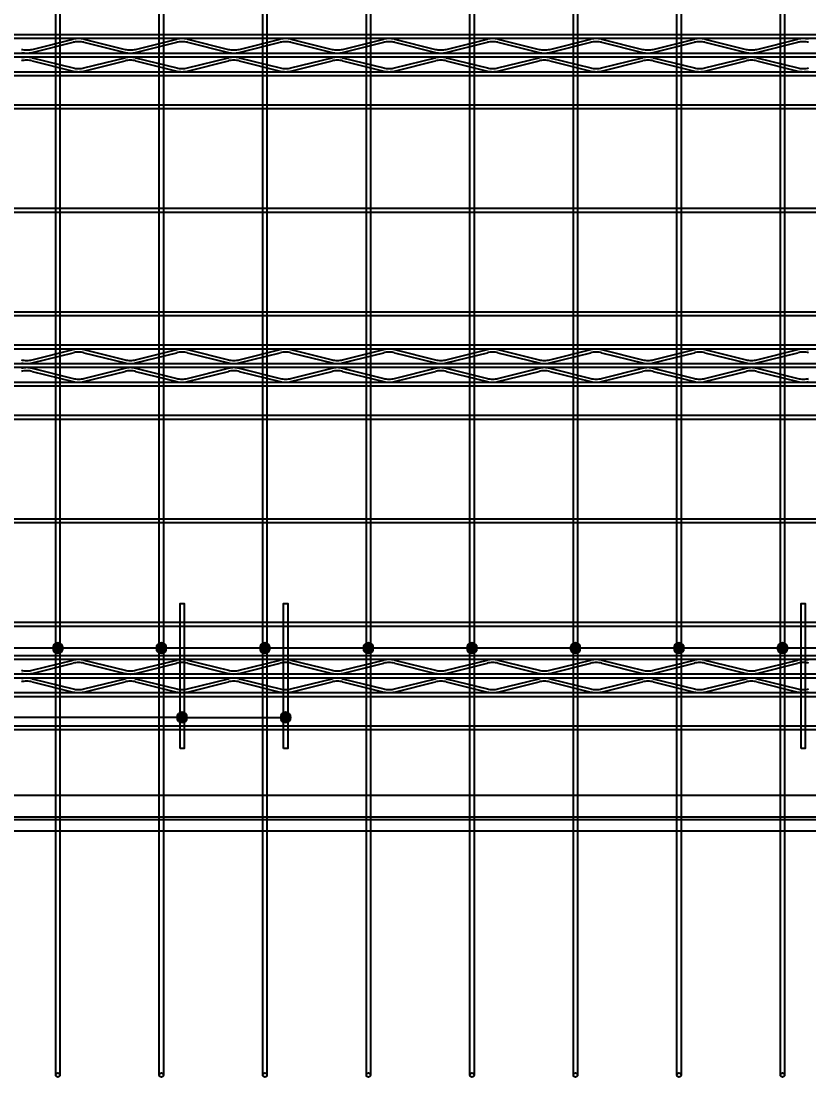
# Model space of a CAD drawing. Extents: x -524 to 129100, y -10500 to 1.
# Drawn here: x 1222 to 2743, y -9383 to -7306 of the extents above; entities that cross this region are included whole.
import ezdxf

# ---------------------------------------------------------------- set-up
doc = ezdxf.new("R2010")
doc.units = 0
doc.header["$LTSCALE"] = 250
doc.linetypes.add('BeePC_CENTER', pattern=[2, 1.25, -0.25, 0.25, -0.25])
doc.layers.get('0').update_dxf_attribs({"linetype": 'CONTINUOUS'})
doc.layers.get('Defpoints').update_dxf_attribs({"linetype": 'CONTINUOUS'})
for name, color, linetype in [('BeePC-CC', 171, 'CONTINUOUS'), ('BeePC-CCBZ', 110, 'CONTINUOUS'), ('BeePC-GJ-LEVEL', 141, 'CONTINUOUS'), ('BeePC-GJ-Truss', 185, 'CONTINUOUS'), ('BeePC-TONG-ZT', 50, 'CONTINUOUS')]:
    doc.layers.add(name, color=color, linetype=linetype)
doc.styles.add('BeePC_Dim', font='simfang.ttf', dxfattribs={"width": 0.7})
doc.dimstyles.new('BeePC_DIM_25_25', dxfattribs={"dimtxt": 75, "dimasz": 25, "dimexe": 25, "dimexo": 0, "dimgap": 25, "dimtad": 1, "dimdec": 0, "dimzin": 0, "dimdsep": 46, "dimtxsty": 'BeePC_Dim', "dimblk": 'ARCHTICK', "dimcen": 0, "dimdle": 25, "dimclrt": 7, "dimadec": 0, "dimazin": 0, "dimtfac": 1, "dimtdec": 0, "dimtix": 1, "dimtmove": 2, "dimatfit": 3, "dimfxl": 250, "dimfxlon": 1, "dimtfill": 1, "dimtolj": 1, "dimtzin": 0, "dimarcsym": 0})

# ---------------------------------------------------------------- blocks, each defined once
blk = doc.blocks.new('_ArchTick')
at = {"color": 0, "linetype": 'ByBlock', "const_width": 0.5}
blk.add_lwpolyline([(-0.707, -0.707), (0.707, 0.707)], dxfattribs=at)
blk = doc.blocks.new('*D16')
at = {"layer": 'BeePC-CCBZ', "color": 0, "lineweight": -2, "transparency": 16777216}
for p, q in [((292.6, -9417.9), (292.6, -9642.9)), ((7692.6, -9417.9), (7692.6, -9642.9)), ((267.6, -9617.9), (7717.6, -9617.9))]:
    blk.add_line(p, q, dxfattribs=at)
at = {"layer": 'Defpoints', "color": 0, "transparency": 16777216}
for p in [(7692.6, -8083.3), (292.6, -8321.8), (7692.6, -9617.9)]:
    blk.add_point(p, dxfattribs=at)
at = {"layer": 'BeePC-CCBZ', "color": 0, "lineweight": -2, "transparency": 16777216, "xscale": 25, "yscale": 25, "zscale": 25, "rotation": 180}
blk.add_blockref('_ArchTick', (292.6, -9617.9), dxfattribs=at)
at = {"layer": 'BeePC-CCBZ', "color": 0, "lineweight": -2, "transparency": 16777216, "xscale": 25, "yscale": 25, "zscale": 25}
blk.add_blockref('_ArchTick', (7692.6, -9617.9), dxfattribs=at)
at = {"layer": 'BeePC-CCBZ', "color": 7, "linetype": 'BeePC_CENTER', "transparency": 16777216, "insert": (3992.6, -9555), "char_height": 75, "attachment_point": 5, "style": 'BeePC_Dim', "bg_fill": 3, "box_fill_scale": 1.1, "bg_fill_color": 256, "bg_fill_true_color": 13158600, "bg_fill_transparency": 0}
blk.add_mtext('\\A1;200x37=7400', dxfattribs=at)
blk = doc.blocks.new('*D21')
at = {"layer": 'BeePC-CCBZ', "color": 0, "lineweight": -2, "transparency": 16777216}
for p, q in [((8204.8, -8845.9), (8204.8, -9370.9)), ((8004.8, -8870.9), (8229.8, -8870.9)), ((8004.8, -9345.9), (8229.8, -9345.9))]:
    blk.add_line(p, q, dxfattribs=at)
at = {"layer": 'Defpoints', "color": 0, "transparency": 16777216}
for p in [(3982.6, -8870.9), (492.6, -9345.9), (8204.8, -9345.9)]:
    blk.add_point(p, dxfattribs=at)
at = {"layer": 'BeePC-CCBZ', "color": 0, "lineweight": -2, "transparency": 16777216, "xscale": 25, "yscale": 25, "zscale": 25}
for p, rotation in [((8204.8, -8870.9), 90), ((8204.8, -9345.9), 270)]:
    blk.add_blockref('_ArchTick', p, dxfattribs=dict(at, rotation=rotation))
at = {"layer": 'BeePC-CCBZ', "color": 7, "linetype": 'BeePC_CENTER', "transparency": 16777216, "insert": (8141.9, -9108.4), "char_height": 75, "attachment_point": 5, "rotation": 90, "style": 'BeePC_Dim', "bg_fill": 3, "box_fill_scale": 1.1, "bg_fill_color": 256, "bg_fill_true_color": 13158600, "bg_fill_transparency": 0}
blk.add_mtext('\\A1;475', dxfattribs=at)
blk = doc.blocks.new('BeePC_TagPoint')
h = blk.add_hatch(color=256)
edge = h.paths.add_edge_path(flags=0)
edge.add_arc((0, 0), 10, 0, 180)
edge.add_arc((0, 0), 10, 180, 360)
blk.add_lwpolyline([(10, 0, 1), (-10, 0, 1)], format="xyb", close=True)

msp = doc.modelspace()

# ---------------------------------------------------------------- linework, layer by layer
for points in [[(1528.6, -8710.9), (1528.6, -8430.9), (1536.6, -8430.9), (1536.6, -8710.9), (1528.6, -8710.9)], [(1728.6, -8710.9), (1728.6, -8430.9), (1736.6, -8430.9), (1736.6, -8710.9), (1728.6, -8710.9)], [(2728.6, -8710.9), (2728.6, -8430.9), (2736.6, -8430.9), (2736.6, -8710.9), (2728.6, -8710.9)]]:
    msp.add_lwpolyline(points)
at = {"layer": 'BeePC-GJ-LEVEL'}
for points in [[(1288.6, -9341.9), (1288.6, -6330.9), (1296.6, -6330.9), (1296.6, -9341.9)], [(1488.6, -9341.9), (1488.6, -6330.9), (1496.6, -6330.9), (1496.6, -9341.9)], [(1688.6, -9341.9), (1688.6, -6330.9), (1696.6, -6330.9), (1696.6, -9341.9)], [(1888.6, -9341.9), (1888.6, -6330.9), (1896.6, -6330.9), (1896.6, -9341.9)], [(2088.6, -9341.9), (2088.6, -6330.9), (2096.6, -6330.9), (2096.6, -9341.9)], [(2288.6, -9341.9), (2288.6, -6330.9), (2296.6, -6330.9), (2296.6, -9341.9)], [(2488.6, -9341.9), (2488.6, -6330.9), (2496.6, -6330.9), (2496.6, -9341.9)], [(2688.6, -9341.9), (2688.6, -6330.9), (2696.6, -6330.9), (2696.6, -9341.9)], [(-17.7, -7466.9), (7932.8, -7466.9), (7932.8, -7474.9), (-17.7, -7474.9), (-17.7, -7466.9)], [(-17.7, -7666.9), (7932.8, -7666.9), (7932.8, -7674.9), (-17.7, -7674.9), (-17.7, -7666.9)], [(-17.7, -7866.9), (7932.8, -7866.9), (7932.8, -7874.9), (-17.7, -7874.9), (-17.7, -7866.9)], [(-17.7, -8066.9), (7932.8, -8066.9), (7932.8, -8074.9), (-17.7, -8074.9), (-17.7, -8066.9)], [(-17.7, -8266.9), (7932.8, -8266.9), (7932.8, -8274.9), (-17.7, -8274.9), (-17.7, -8266.9)], [(-17.7, -8466.9), (7932.8, -8466.9), (7932.8, -8474.9), (-17.7, -8474.9), (-17.7, -8466.9)], [(-17.7, -8666.9), (7932.8, -8666.9), (7932.8, -8674.9), (-17.7, -8674.9), (-17.7, -8666.9)], [(187.3, -8842.9), (7777.8, -8842.9), (7777.8, -8848.9), (187.3, -8848.9), (187.3, -8842.9)]]:
    msp.add_lwpolyline(points, dxfattribs=at)
for centre in [(1292.6, -9341.9), (1492.6, -9341.9), (1692.6, -9341.9), (1892.6, -9341.9), (2092.6, -9341.9), (2292.6, -9341.9), (2492.6, -9341.9), (2692.6, -9341.9)]:
    msp.add_circle(centre, 4, dxfattribs=at)
at = {"layer": 'BeePC-GJ-Truss'}
for points in [[(232.6, -7330.9), (7732.6, -7330.9), (7732.6, -7338.9), (232.6, -7338.9), (232.6, -7330.9)], [(232.6, -7366.9), (7732.6, -7366.9), (7732.6, -7374.9), (232.6, -7374.9), (232.6, -7366.9), (236, -7366.8), (239.2, -7366.4), (242.8, -7365.8), (322.4, -7346.1)], [(1242.8, -7359.8), (1322.4, -7340.1)], [(1242.8, -7365.8), (1322.4, -7346.1)], [(1342.8, -7340.1), (1422.4, -7359.8)], [(1342.8, -7346.1), (1422.4, -7365.8)], [(1442.8, -7359.8), (1522.4, -7340.1)], [(1442.8, -7365.8), (1522.4, -7346.1)], [(1542.8, -7340.1), (1622.4, -7359.8)], [(1542.8, -7346.1), (1622.4, -7365.8)], [(1642.8, -7359.8), (1722.4, -7340.1)], [(1642.8, -7365.8), (1722.4, -7346.1)], [(1742.8, -7340.1), (1822.4, -7359.8)], [(1742.8, -7346.1), (1822.4, -7365.8)], [(1842.8, -7359.8), (1922.4, -7340.1)], [(1842.8, -7365.8), (1922.4, -7346.1)], [(1942.8, -7340.1), (2022.4, -7359.8)], [(1942.8, -7346.1), (2022.4, -7365.8)], [(2042.8, -7359.8), (2122.4, -7340.1)], [(2042.8, -7365.8), (2122.4, -7346.1)], [(2142.8, -7340.1), (2222.4, -7359.8)], [(2142.8, -7346.1), (2222.4, -7365.8)], [(2242.8, -7359.8), (2322.4, -7340.1)], [(2242.8, -7365.8), (2322.4, -7346.1)], [(2342.8, -7340.1), (2422.4, -7359.8)], [(2342.8, -7346.1), (2422.4, -7365.8)], [(2442.8, -7359.8), (2522.4, -7340.1)], [(2442.8, -7365.8), (2522.4, -7346.1)], [(2542.8, -7340.1), (2622.4, -7359.8)], [(2542.8, -7346.1), (2622.4, -7365.8)], [(2642.8, -7359.8), (2722.4, -7340.1)], [(2642.8, -7365.8), (2722.4, -7346.1)], [(1242.8, -7376.1), (1322.4, -7395.8)], [(1242.8, -7382.1), (1322.4, -7401.8)], [(1342.8, -7395.8), (1422.4, -7376.1)], [(1342.8, -7401.8), (1422.4, -7382.1)], [(1442.8, -7376.1), (1522.4, -7395.8)], [(1442.8, -7382.1), (1522.4, -7401.8)], [(1542.8, -7395.8), (1622.4, -7376.1)], [(1542.8, -7401.8), (1622.4, -7382.1)], [(1642.8, -7376.1), (1722.4, -7395.8)], [(1642.8, -7382.1), (1722.4, -7401.8)], [(1742.8, -7395.8), (1822.4, -7376.1)], [(1742.8, -7401.8), (1822.4, -7382.1)], [(1842.8, -7376.1), (1922.4, -7395.8)], [(1842.8, -7382.1), (1922.4, -7401.8)], [(1942.8, -7395.8), (2022.4, -7376.1)], [(1942.8, -7401.8), (2022.4, -7382.1)], [(2042.8, -7376.1), (2122.4, -7395.8)], [(2042.8, -7382.1), (2122.4, -7401.8)], [(2142.8, -7395.8), (2222.4, -7376.1)], [(2142.8, -7401.8), (2222.4, -7382.1)], [(2242.8, -7376.1), (2322.4, -7395.8)], [(2242.8, -7382.1), (2322.4, -7401.8)], [(2342.8, -7395.8), (2422.4, -7376.1)], [(2342.8, -7401.8), (2422.4, -7382.1)], [(2442.8, -7376.1), (2522.4, -7395.8)], [(2442.8, -7382.1), (2522.4, -7401.8)], [(2542.8, -7395.8), (2622.4, -7376.1)], [(2542.8, -7401.8), (2622.4, -7382.1)], [(2642.8, -7376.1), (2722.4, -7395.8)], [(2642.8, -7382.1), (2722.4, -7401.8)], [(232.6, -7402.9), (7732.6, -7402.9), (7732.6, -7410.9), (232.6, -7410.9), (232.6, -7402.9)], [(232.6, -7930.9), (7732.6, -7930.9), (7732.6, -7938.9), (232.6, -7938.9), (232.6, -7930.9)], [(232.6, -7966.9), (7732.6, -7966.9), (7732.6, -7974.9), (232.6, -7974.9), (232.6, -7966.9), (236, -7966.8), (239.2, -7966.4), (242.8, -7965.8), (322.4, -7946.1)], [(1242.8, -7959.8), (1322.4, -7940.1)], [(1242.8, -7965.8), (1322.4, -7946.1)], [(1342.8, -7940.1), (1422.4, -7959.8)], [(1342.8, -7946.1), (1422.4, -7965.8)], [(1442.8, -7959.8), (1522.4, -7940.1)], [(1442.8, -7965.8), (1522.4, -7946.1)], [(1542.8, -7940.1), (1622.4, -7959.8)], [(1542.8, -7946.1), (1622.4, -7965.8)], [(1642.8, -7959.8), (1722.4, -7940.1)], [(1642.8, -7965.8), (1722.4, -7946.1)], [(1742.8, -7940.1), (1822.4, -7959.8)], [(1742.8, -7946.1), (1822.4, -7965.8)], [(1842.8, -7959.8), (1922.4, -7940.1)], [(1842.8, -7965.8), (1922.4, -7946.1)], [(1942.8, -7940.1), (2022.4, -7959.8)], [(1942.8, -7946.1), (2022.4, -7965.8)], [(2042.8, -7959.8), (2122.4, -7940.1)], [(2042.8, -7965.8), (2122.4, -7946.1)], [(2142.8, -7940.1), (2222.4, -7959.8)], [(2142.8, -7946.1), (2222.4, -7965.8)], [(2242.8, -7959.8), (2322.4, -7940.1)], [(2242.8, -7965.8), (2322.4, -7946.1)], [(2342.8, -7940.1), (2422.4, -7959.8)], [(2342.8, -7946.1), (2422.4, -7965.8)], [(2442.8, -7959.8), (2522.4, -7940.1)], [(2442.8, -7965.8), (2522.4, -7946.1)], [(2542.8, -7940.1), (2622.4, -7959.8)], [(2542.8, -7946.1), (2622.4, -7965.8)], [(2642.8, -7959.8), (2722.4, -7940.1)], [(2642.8, -7965.8), (2722.4, -7946.1)], [(1242.8, -7976.1), (1322.4, -7995.8)], [(1342.8, -7995.8), (1422.4, -7976.1)], [(1442.8, -7976.1), (1522.4, -7995.8)], [(1542.8, -7995.8), (1622.4, -7976.1)], [(1642.8, -7976.1), (1722.4, -7995.8)], [(1742.8, -7995.8), (1822.4, -7976.1)], [(1842.8, -7976.1), (1922.4, -7995.8)], [(1942.8, -7995.8), (2022.4, -7976.1)], [(2042.8, -7976.1), (2122.4, -7995.8)], [(2142.8, -7995.8), (2222.4, -7976.1)], [(2242.8, -7976.1), (2322.4, -7995.8)], [(2342.8, -7995.8), (2422.4, -7976.1)], [(2442.8, -7976.1), (2522.4, -7995.8)], [(2542.8, -7995.8), (2622.4, -7976.1)], [(2642.8, -7976.1), (2722.4, -7995.8)], [(1242.8, -7982.1), (1322.4, -8001.8)], [(1342.8, -8001.8), (1422.4, -7982.1)], [(1442.8, -7982.1), (1522.4, -8001.8)], [(1542.8, -8001.8), (1622.4, -7982.1)], [(1642.8, -7982.1), (1722.4, -8001.8)], [(1742.8, -8001.8), (1822.4, -7982.1)], [(1842.8, -7982.1), (1922.4, -8001.8)], [(1942.8, -8001.8), (2022.4, -7982.1)], [(2042.8, -7982.1), (2122.4, -8001.8)], [(2142.8, -8001.8), (2222.4, -7982.1)], [(2242.8, -7982.1), (2322.4, -8001.8)], [(2342.8, -8001.8), (2422.4, -7982.1)], [(2442.8, -7982.1), (2522.4, -8001.8)], [(2542.8, -8001.8), (2622.4, -7982.1)], [(2642.8, -7982.1), (2722.4, -8001.8)], [(232.6, -8002.9), (7732.6, -8002.9), (7732.6, -8010.9), (232.6, -8010.9), (232.6, -8002.9)], [(232.6, -8530.9), (7732.6, -8530.9), (7732.6, -8538.9), (232.6, -8538.9), (232.6, -8530.9)], [(232.6, -8566.9), (7732.6, -8566.9), (7732.6, -8574.9), (232.6, -8574.9), (232.6, -8566.9), (236, -8566.8), (239.2, -8566.4), (242.8, -8565.8), (322.4, -8546.1)], [(1242.8, -8559.8), (1322.4, -8540.1)], [(1242.8, -8565.8), (1322.4, -8546.1)], [(1342.8, -8540.1), (1422.4, -8559.8)], [(1342.8, -8546.1), (1422.4, -8565.8)], [(1442.8, -8559.8), (1522.4, -8540.1)], [(1442.8, -8565.8), (1522.4, -8546.1)], [(1542.8, -8540.1), (1622.4, -8559.8)], [(1542.8, -8546.1), (1622.4, -8565.8)], [(1642.8, -8559.8), (1722.4, -8540.1)], [(1642.8, -8565.8), (1722.4, -8546.1)], [(1742.8, -8540.1), (1822.4, -8559.8)], [(1742.8, -8546.1), (1822.4, -8565.8)], [(1842.8, -8559.8), (1922.4, -8540.1)], [(1842.8, -8565.8), (1922.4, -8546.1)], [(1942.8, -8540.1), (2022.4, -8559.8)], [(1942.8, -8546.1), (2022.4, -8565.8)], [(2042.8, -8559.8), (2122.4, -8540.1)], [(2042.8, -8565.8), (2122.4, -8546.1)], [(2142.8, -8540.1), (2222.4, -8559.8)], [(2142.8, -8546.1), (2222.4, -8565.8)], [(2242.8, -8559.8), (2322.4, -8540.1)], [(2242.8, -8565.8), (2322.4, -8546.1)], [(2342.8, -8540.1), (2422.4, -8559.8)], [(2342.8, -8546.1), (2422.4, -8565.8)], [(2442.8, -8559.8), (2522.4, -8540.1)], [(2442.8, -8565.8), (2522.4, -8546.1)], [(2542.8, -8540.1), (2622.4, -8559.8)], [(2542.8, -8546.1), (2622.4, -8565.8)], [(2642.8, -8559.8), (2722.4, -8540.1)], [(2642.8, -8565.8), (2722.4, -8546.1)], [(1242.8, -8576.1), (1322.4, -8595.8)], [(1342.8, -8595.8), (1422.4, -8576.1)], [(1442.8, -8576.1), (1522.4, -8595.8)], [(1542.8, -8595.8), (1622.4, -8576.1)], [(1642.8, -8576.1), (1722.4, -8595.8)], [(1742.8, -8595.8), (1822.4, -8576.1)], [(1842.8, -8576.1), (1922.4, -8595.8)], [(1942.8, -8595.8), (2022.4, -8576.1)], [(2042.8, -8576.1), (2122.4, -8595.8)], [(2142.8, -8595.8), (2222.4, -8576.1)], [(2242.8, -8576.1), (2322.4, -8595.8)], [(2342.8, -8595.8), (2422.4, -8576.1)], [(2442.8, -8576.1), (2522.4, -8595.8)], [(2542.8, -8595.8), (2622.4, -8576.1)], [(2642.8, -8576.1), (2722.4, -8595.8)], [(1242.8, -8582.1), (1322.4, -8601.8)], [(1342.8, -8601.8), (1422.4, -8582.1)], [(1442.8, -8582.1), (1522.4, -8601.8)], [(1542.8, -8601.8), (1622.4, -8582.1)], [(1642.8, -8582.1), (1722.4, -8601.8)], [(1742.8, -8601.8), (1822.4, -8582.1)], [(1842.8, -8582.1), (1922.4, -8601.8)], [(1942.8, -8601.8), (2022.4, -8582.1)], [(2042.8, -8582.1), (2122.4, -8601.8)], [(2142.8, -8601.8), (2222.4, -8582.1)], [(2242.8, -8582.1), (2322.4, -8601.8)], [(2342.8, -8601.8), (2422.4, -8582.1)], [(2442.8, -8582.1), (2522.4, -8601.8)], [(2542.8, -8601.8), (2622.4, -8582.1)], [(2642.8, -8582.1), (2722.4, -8601.8)], [(232.6, -8602.9), (7732.6, -8602.9), (7732.6, -8610.9), (232.6, -8610.9), (232.6, -8602.9)]]:
    msp.add_lwpolyline(points, dxfattribs=at)
for centre, major_axis, start_param, end_param in [((1333.8, -7344.1), (18, 0), 1.635672, 2.256488), ((1331.4, -7348.4), (12, 0), 1.470144, 2.422017), ((1331.4, -7344.1), (18, 0), 0.885104, 1.50592), ((1333.8, -7348.4), (12, 0), 0.719576, 1.671449), ((1533.8, -7344.1), (18, 0), 1.635672, 2.256488), ((1531.4, -7348.4), (12, 0), 1.470144, 2.422017), ((1531.4, -7344.1), (18, 0), 0.885104, 1.50592), ((1533.8, -7348.4), (12, 0), 0.719576, 1.671449), ((1733.8, -7344.1), (18, 0), 1.635672, 2.256488), ((1731.4, -7348.4), (12, 0), 1.470144, 2.422017), ((1731.4, -7344.1), (18, 0), 0.885104, 1.50592), ((1733.8, -7348.4), (12, 0), 0.719576, 1.671449), ((1933.8, -7344.1), (18, 0), 1.635672, 2.256488), ((1931.4, -7348.4), (12, 0), 1.470144, 2.422017), ((1931.4, -7344.1), (18, 0), 0.885104, 1.50592), ((1933.8, -7348.4), (12, 0), 0.719576, 1.671449), ((2133.8, -7344.1), (18, 0), 1.635672, 2.256488), ((2131.4, -7348.4), (12, 0), 1.470144, 2.422017), ((2131.4, -7344.1), (18, 0), 0.885104, 1.50592), ((2133.8, -7348.4), (12, 0), 0.719576, 1.671449), ((2333.8, -7344.1), (18, 0), 1.635672, 2.256488), ((2331.4, -7348.4), (12, 0), 1.470144, 2.422017), ((2331.4, -7344.1), (18, 0), 0.885104, 1.50592), ((2333.8, -7348.4), (12, 0), 0.719576, 1.671449), ((2533.8, -7344.1), (18, 0), 1.635672, 2.256488), ((2531.4, -7348.4), (12, 0), 1.470144, 2.422017), ((2531.4, -7344.1), (18, 0), 0.885104, 1.50592), ((2533.8, -7348.4), (12, 0), 0.719576, 1.671449), ((2733.8, -7344.1), (18, 0), 1.635672, 2.256488), ((2731.4, -7348.4), (12, 0), 1.470144, 2.422017), ((2731.4, -7344.1), (18, 0), 0.885104, 1.50592), ((2733.8, -7348.4), (12, 0), 0.719576, 1.671449), ((1231.4, -7357.5), (12, 0), 3.861169, 4.813041), ((1233.8, -7361.8), (18, 0), 4.026697, 4.647513), ((1233.8, -7380.1), (18, 0), 1.635672, 2.256488), ((1233.8, -7357.5), (12, 0), 4.611737, 5.563609), ((1231.4, -7361.8), (18, 0), 4.777265, 5.398081), ((1231.4, -7380.1), (18, 0), 0.885104, 1.50592), ((1431.4, -7357.5), (12, 0), 3.861169, 4.813041), ((1433.8, -7361.8), (18, 0), 4.026697, 4.647513), ((1433.8, -7380.1), (18, 0), 1.635672, 2.256488), ((1433.8, -7357.5), (12, 0), 4.611737, 5.563609), ((1431.4, -7361.8), (18, 0), 4.777265, 5.398081), ((1431.4, -7380.1), (18, 0), 0.885104, 1.50592), ((1631.4, -7357.5), (12, 0), 3.861169, 4.813041), ((1633.8, -7361.8), (18, 0), 4.026697, 4.647513), ((1633.8, -7380.1), (18, 0), 1.635672, 2.256488), ((1633.8, -7357.5), (12, 0), 4.611737, 5.563609), ((1631.4, -7361.8), (18, 0), 4.777265, 5.398081), ((1631.4, -7380.1), (18, 0), 0.885104, 1.50592), ((1831.4, -7357.5), (12, 0), 3.861169, 4.813041), ((1833.8, -7361.8), (18, 0), 4.026697, 4.647513), ((1833.8, -7380.1), (18, 0), 1.635672, 2.256488), ((1833.8, -7357.5), (12, 0), 4.611737, 5.563609), ((1831.4, -7361.8), (18, 0), 4.777265, 5.398081), ((1831.4, -7380.1), (18, 0), 0.885104, 1.50592), ((2031.4, -7357.5), (12, 0), 3.861169, 4.813041), ((2033.8, -7361.8), (18, 0), 4.026697, 4.647513), ((2033.8, -7380.1), (18, 0), 1.635672, 2.256488), ((2033.8, -7357.5), (12, 0), 4.611737, 5.563609), ((2031.4, -7361.8), (18, 0), 4.777265, 5.398081), ((2031.4, -7380.1), (18, 0), 0.885104, 1.50592), ((2231.4, -7357.5), (12, 0), 3.861169, 4.813041), ((2233.8, -7361.8), (18, 0), 4.026697, 4.647513), ((2233.8, -7380.1), (18, 0), 1.635672, 2.256488), ((2233.8, -7357.5), (12, 0), 4.611737, 5.563609), ((2231.4, -7361.8), (18, 0), 4.777265, 5.398081), ((2231.4, -7380.1), (18, 0), 0.885104, 1.50592), ((2431.4, -7357.5), (12, 0), 3.861169, 4.813041), ((2433.8, -7361.8), (18, 0), 4.026697, 4.647513), ((2433.8, -7380.1), (18, 0), 1.635672, 2.256488), ((2433.8, -7357.5), (12, 0), 4.611737, 5.563609), ((2431.4, -7361.8), (18, 0), 4.777265, 5.398081), ((2431.4, -7380.1), (18, 0), 0.885104, 1.50592), ((2631.4, -7357.5), (12, 0), 3.861169, 4.813041), ((2633.8, -7361.8), (18, 0), 4.026697, 4.647513), ((2633.8, -7380.1), (18, 0), 1.635672, 2.256488), ((2633.8, -7357.5), (12, 0), 4.611737, 5.563609), ((2631.4, -7361.8), (18, 0), 4.777265, 5.398081), ((2631.4, -7380.1), (18, 0), 0.885104, 1.50592), ((1231.4, -7384.4), (12, 0), 1.470144, 2.422017), ((1233.8, -7384.4), (12, 0), 0.719576, 1.671449), ((1331.4, -7393.5), (12, 0), 3.861169, 4.813041), ((1333.8, -7393.5), (12, 0), 4.611737, 5.563609), ((1431.4, -7384.4), (12, 0), 1.470144, 2.422017), ((1433.8, -7384.4), (12, 0), 0.719576, 1.671449), ((1531.4, -7393.5), (12, 0), 3.861169, 4.813041), ((1533.8, -7393.5), (12, 0), 4.611737, 5.563609), ((1631.4, -7384.4), (12, 0), 1.470144, 2.422017), ((1633.8, -7384.4), (12, 0), 0.719576, 1.671449), ((1731.4, -7393.5), (12, 0), 3.861169, 4.813041), ((1733.8, -7393.5), (12, 0), 4.611737, 5.563609), ((1831.4, -7384.4), (12, 0), 1.470144, 2.422017), ((1833.8, -7384.4), (12, 0), 0.719576, 1.671449), ((1931.4, -7393.5), (12, 0), 3.861169, 4.813041), ((1933.8, -7393.5), (12, 0), 4.611737, 5.563609), ((2031.4, -7384.4), (12, 0), 1.470144, 2.422017), ((2033.8, -7384.4), (12, 0), 0.719576, 1.671449), ((2131.4, -7393.5), (12, 0), 3.861169, 4.813041), ((2133.8, -7393.5), (12, 0), 4.611737, 5.563609), ((2231.4, -7384.4), (12, 0), 1.470144, 2.422017), ((2233.8, -7384.4), (12, 0), 0.719576, 1.671449), ((2331.4, -7393.5), (12, 0), 3.861169, 4.813041), ((2333.8, -7393.5), (12, 0), 4.611737, 5.563609), ((2431.4, -7384.4), (12, 0), 1.470144, 2.422017), ((2433.8, -7384.4), (12, 0), 0.719576, 1.671449), ((2531.4, -7393.5), (12, 0), 3.861169, 4.813041), ((2533.8, -7393.5), (12, 0), 4.611737, 5.563609), ((2631.4, -7384.4), (12, 0), 1.470144, 2.422017), ((2633.8, -7384.4), (12, 0), 0.719576, 1.671449), ((2731.4, -7393.5), (12, 0), 3.861169, 4.813041), ((2733.8, -7393.5), (12, 0), 4.611737, 5.563609), ((1333.8, -7397.8), (18, 0), 4.026697, 4.647513), ((1331.4, -7397.8), (18, 0), 4.777265, 5.398081), ((1533.8, -7397.8), (18, 0), 4.026697, 4.647513), ((1531.4, -7397.8), (18, 0), 4.777265, 5.398081), ((1733.8, -7397.8), (18, 0), 4.026697, 4.647513), ((1731.4, -7397.8), (18, 0), 4.777265, 5.398081), ((1933.8, -7397.8), (18, 0), 4.026697, 4.647513), ((1931.4, -7397.8), (18, 0), 4.777265, 5.398081), ((2133.8, -7397.8), (18, 0), 4.026697, 4.647513), ((2131.4, -7397.8), (18, 0), 4.777265, 5.398081), ((2333.8, -7397.8), (18, 0), 4.026697, 4.647513), ((2331.4, -7397.8), (18, 0), 4.777265, 5.398081), ((2533.8, -7397.8), (18, 0), 4.026697, 4.647513), ((2531.4, -7397.8), (18, 0), 4.777265, 5.398081), ((2733.8, -7397.8), (18, 0), 4.026697, 4.647513), ((2731.4, -7397.8), (18, 0), 4.777265, 5.398081), ((1333.8, -7944.1), (18, 0), 1.635672, 2.256488), ((1331.4, -7948.4), (12, 0), 1.470144, 2.422017), ((1331.4, -7944.1), (18, 0), 0.885104, 1.50592), ((1333.8, -7948.4), (12, 0), 0.719576, 1.671449), ((1533.8, -7944.1), (18, 0), 1.635672, 2.256488), ((1531.4, -7948.4), (12, 0), 1.470144, 2.422017), ((1531.4, -7944.1), (18, 0), 0.885104, 1.50592), ((1533.8, -7948.4), (12, 0), 0.719576, 1.671449), ((1733.8, -7944.1), (18, 0), 1.635672, 2.256488), ((1731.4, -7948.4), (12, 0), 1.470144, 2.422017), ((1731.4, -7944.1), (18, 0), 0.885104, 1.50592), ((1733.8, -7948.4), (12, 0), 0.719576, 1.671449), ((1933.8, -7944.1), (18, 0), 1.635672, 2.256488), ((1931.4, -7948.4), (12, 0), 1.470144, 2.422017), ((1931.4, -7944.1), (18, 0), 0.885104, 1.50592), ((1933.8, -7948.4), (12, 0), 0.719576, 1.671449), ((2133.8, -7944.1), (18, 0), 1.635672, 2.256488), ((2131.4, -7948.4), (12, 0), 1.470144, 2.422017), ((2131.4, -7944.1), (18, 0), 0.885104, 1.50592), ((2133.8, -7948.4), (12, 0), 0.719576, 1.671449), ((2333.8, -7944.1), (18, 0), 1.635672, 2.256488), ((2331.4, -7948.4), (12, 0), 1.470144, 2.422017), ((2331.4, -7944.1), (18, 0), 0.885104, 1.50592), ((2333.8, -7948.4), (12, 0), 0.719576, 1.671449), ((2533.8, -7944.1), (18, 0), 1.635672, 2.256488), ((2531.4, -7948.4), (12, 0), 1.470144, 2.422017), ((2531.4, -7944.1), (18, 0), 0.885104, 1.50592), ((2533.8, -7948.4), (12, 0), 0.719576, 1.671449), ((2733.8, -7944.1), (18, 0), 1.635672, 2.256488), ((2731.4, -7948.4), (12, 0), 1.470144, 2.422017), ((2731.4, -7944.1), (18, 0), 0.885104, 1.50592), ((2733.8, -7948.4), (12, 0), 0.719576, 1.671449), ((1231.4, -7957.5), (12, 0), 3.861169, 4.813041), ((1233.8, -7961.8), (18, 0), 4.026697, 4.647513), ((1233.8, -7980.1), (18, 0), 1.635672, 2.256488), ((1233.8, -7957.5), (12, 0), 4.611737, 5.563609), ((1231.4, -7961.8), (18, 0), 4.777265, 5.398081), ((1231.4, -7980.1), (18, 0), 0.885104, 1.50592), ((1431.4, -7957.5), (12, 0), 3.861169, 4.813041), ((1433.8, -7961.8), (18, 0), 4.026697, 4.647513), ((1433.8, -7980.1), (18, 0), 1.635672, 2.256488), ((1433.8, -7957.5), (12, 0), 4.611737, 5.563609), ((1431.4, -7961.8), (18, 0), 4.777265, 5.398081), ((1431.4, -7980.1), (18, 0), 0.885104, 1.50592), ((1631.4, -7957.5), (12, 0), 3.861169, 4.813041), ((1633.8, -7961.8), (18, 0), 4.026697, 4.647513), ((1633.8, -7980.1), (18, 0), 1.635672, 2.256488), ((1633.8, -7957.5), (12, 0), 4.611737, 5.563609), ((1631.4, -7961.8), (18, 0), 4.777265, 5.398081), ((1631.4, -7980.1), (18, 0), 0.885104, 1.50592), ((1831.4, -7957.5), (12, 0), 3.861169, 4.813041), ((1833.8, -7961.8), (18, 0), 4.026697, 4.647513), ((1833.8, -7980.1), (18, 0), 1.635672, 2.256488), ((1833.8, -7957.5), (12, 0), 4.611737, 5.563609), ((1831.4, -7961.8), (18, 0), 4.777265, 5.398081), ((1831.4, -7980.1), (18, 0), 0.885104, 1.50592), ((2031.4, -7957.5), (12, 0), 3.861169, 4.813041), ((2033.8, -7961.8), (18, 0), 4.026697, 4.647513), ((2033.8, -7980.1), (18, 0), 1.635672, 2.256488), ((2033.8, -7957.5), (12, 0), 4.611737, 5.563609), ((2031.4, -7961.8), (18, 0), 4.777265, 5.398081), ((2031.4, -7980.1), (18, 0), 0.885104, 1.50592), ((2231.4, -7957.5), (12, 0), 3.861169, 4.813041), ((2233.8, -7961.8), (18, 0), 4.026697, 4.647513), ((2233.8, -7980.1), (18, 0), 1.635672, 2.256488), ((2233.8, -7957.5), (12, 0), 4.611737, 5.563609), ((2231.4, -7961.8), (18, 0), 4.777265, 5.398081), ((2231.4, -7980.1), (18, 0), 0.885104, 1.50592), ((2431.4, -7957.5), (12, 0), 3.861169, 4.813041), ((2433.8, -7961.8), (18, 0), 4.026697, 4.647513), ((2433.8, -7980.1), (18, 0), 1.635672, 2.256488), ((2433.8, -7957.5), (12, 0), 4.611737, 5.563609), ((2431.4, -7961.8), (18, 0), 4.777265, 5.398081), ((2431.4, -7980.1), (18, 0), 0.885104, 1.50592), ((2631.4, -7957.5), (12, 0), 3.861169, 4.813041), ((2633.8, -7961.8), (18, 0), 4.026697, 4.647513), ((2633.8, -7980.1), (18, 0), 1.635672, 2.256488), ((2633.8, -7957.5), (12, 0), 4.611737, 5.563609), ((2631.4, -7961.8), (18, 0), 4.777265, 5.398081), ((2631.4, -7980.1), (18, 0), 0.885104, 1.50592), ((1231.4, -7984.4), (12, 0), 1.470144, 2.422017), ((1233.8, -7984.4), (12, 0), 0.719576, 1.671449), ((1331.4, -7993.5), (12, 0), 3.861169, 4.813041), ((1333.8, -7993.5), (12, 0), 4.611737, 5.563609), ((1431.4, -7984.4), (12, 0), 1.470144, 2.422017), ((1433.8, -7984.4), (12, 0), 0.719576, 1.671449), ((1531.4, -7993.5), (12, 0), 3.861169, 4.813041), ((1533.8, -7993.5), (12, 0), 4.611737, 5.563609), ((1631.4, -7984.4), (12, 0), 1.470144, 2.422017), ((1633.8, -7984.4), (12, 0), 0.719576, 1.671449), ((1731.4, -7993.5), (12, 0), 3.861169, 4.813041), ((1733.8, -7993.5), (12, 0), 4.611737, 5.563609), ((1831.4, -7984.4), (12, 0), 1.470144, 2.422017), ((1833.8, -7984.4), (12, 0), 0.719576, 1.671449), ((1931.4, -7993.5), (12, 0), 3.861169, 4.813041), ((1933.8, -7993.5), (12, 0), 4.611737, 5.563609), ((2031.4, -7984.4), (12, 0), 1.470144, 2.422017), ((2033.8, -7984.4), (12, 0), 0.719576, 1.671449), ((2131.4, -7993.5), (12, 0), 3.861169, 4.813041), ((2133.8, -7993.5), (12, 0), 4.611737, 5.563609), ((2231.4, -7984.4), (12, 0), 1.470144, 2.422017), ((2233.8, -7984.4), (12, 0), 0.719576, 1.671449), ((2331.4, -7993.5), (12, 0), 3.861169, 4.813041), ((2333.8, -7993.5), (12, 0), 4.611737, 5.563609), ((2431.4, -7984.4), (12, 0), 1.470144, 2.422017), ((2433.8, -7984.4), (12, 0), 0.719576, 1.671449), ((2531.4, -7993.5), (12, 0), 3.861169, 4.813041), ((2533.8, -7993.5), (12, 0), 4.611737, 5.563609), ((2631.4, -7984.4), (12, 0), 1.470144, 2.422017), ((2633.8, -7984.4), (12, 0), 0.719576, 1.671449), ((2731.4, -7993.5), (12, 0), 3.861169, 4.813041), ((2733.8, -7993.5), (12, 0), 4.611737, 5.563609), ((1333.8, -7997.8), (18, 0), 4.026697, 4.647513), ((1331.4, -7997.8), (18, 0), 4.777265, 5.398081), ((1533.8, -7997.8), (18, 0), 4.026697, 4.647513), ((1531.4, -7997.8), (18, 0), 4.777265, 5.398081), ((1733.8, -7997.8), (18, 0), 4.026697, 4.647513), ((1731.4, -7997.8), (18, 0), 4.777265, 5.398081), ((1933.8, -7997.8), (18, 0), 4.026697, 4.647513), ((1931.4, -7997.8), (18, 0), 4.777265, 5.398081), ((2133.8, -7997.8), (18, 0), 4.026697, 4.647513), ((2131.4, -7997.8), (18, 0), 4.777265, 5.398081), ((2333.8, -7997.8), (18, 0), 4.026697, 4.647513), ((2331.4, -7997.8), (18, 0), 4.777265, 5.398081), ((2533.8, -7997.8), (18, 0), 4.026697, 4.647513), ((2531.4, -7997.8), (18, 0), 4.777265, 5.398081), ((2733.8, -7997.8), (18, 0), 4.026697, 4.647513), ((2731.4, -7997.8), (18, 0), 4.777265, 5.398081), ((1333.8, -8544.1), (18, 0), 1.635672, 2.256488), ((1331.4, -8548.4), (12, 0), 1.470144, 2.422017), ((1331.4, -8544.1), (18, 0), 0.885104, 1.50592), ((1333.8, -8548.4), (12, 0), 0.719576, 1.671449), ((1533.8, -8544.1), (18, 0), 1.635672, 2.256488), ((1531.4, -8548.4), (12, 0), 1.470144, 2.422017), ((1531.4, -8544.1), (18, 0), 0.885104, 1.50592), ((1533.8, -8548.4), (12, 0), 0.719576, 1.671449), ((1733.8, -8544.1), (18, 0), 1.635672, 2.256488), ((1731.4, -8548.4), (12, 0), 1.470144, 2.422017), ((1731.4, -8544.1), (18, 0), 0.885104, 1.50592), ((1733.8, -8548.4), (12, 0), 0.719576, 1.671449), ((1933.8, -8544.1), (18, 0), 1.635672, 2.256488), ((1931.4, -8548.4), (12, 0), 1.470144, 2.422017), ((1931.4, -8544.1), (18, 0), 0.885104, 1.50592), ((1933.8, -8548.4), (12, 0), 0.719576, 1.671449), ((2133.8, -8544.1), (18, 0), 1.635672, 2.256488), ((2131.4, -8548.4), (12, 0), 1.470144, 2.422017), ((2131.4, -8544.1), (18, 0), 0.885104, 1.50592), ((2133.8, -8548.4), (12, 0), 0.719576, 1.671449), ((2333.8, -8544.1), (18, 0), 1.635672, 2.256488), ((2331.4, -8548.4), (12, 0), 1.470144, 2.422017), ((2331.4, -8544.1), (18, 0), 0.885104, 1.50592), ((2333.8, -8548.4), (12, 0), 0.719576, 1.671449), ((2533.8, -8544.1), (18, 0), 1.635672, 2.256488), ((2531.4, -8548.4), (12, 0), 1.470144, 2.422017), ((2531.4, -8544.1), (18, 0), 0.885104, 1.50592), ((2533.8, -8548.4), (12, 0), 0.719576, 1.671449), ((2733.8, -8544.1), (18, 0), 1.635672, 2.256488), ((2731.4, -8548.4), (12, 0), 1.470144, 2.422017), ((2731.4, -8544.1), (18, 0), 0.885104, 1.50592), ((2733.8, -8548.4), (12, 0), 0.719576, 1.671449), ((1231.4, -8557.5), (12, 0), 3.861169, 4.813041), ((1233.8, -8561.8), (18, 0), 4.026697, 4.647513), ((1233.8, -8580.1), (18, 0), 1.635672, 2.256488), ((1233.8, -8557.5), (12, 0), 4.611737, 5.563609), ((1231.4, -8561.8), (18, 0), 4.777265, 5.398081), ((1231.4, -8580.1), (18, 0), 0.885104, 1.50592), ((1431.4, -8557.5), (12, 0), 3.861169, 4.813041), ((1433.8, -8561.8), (18, 0), 4.026697, 4.647513), ((1433.8, -8580.1), (18, 0), 1.635672, 2.256488), ((1433.8, -8557.5), (12, 0), 4.611737, 5.563609), ((1431.4, -8561.8), (18, 0), 4.777265, 5.398081), ((1431.4, -8580.1), (18, 0), 0.885104, 1.50592), ((1631.4, -8557.5), (12, 0), 3.861169, 4.813041), ((1633.8, -8561.8), (18, 0), 4.026697, 4.647513), ((1633.8, -8580.1), (18, 0), 1.635672, 2.256488), ((1633.8, -8557.5), (12, 0), 4.611737, 5.563609), ((1631.4, -8561.8), (18, 0), 4.777265, 5.398081), ((1631.4, -8580.1), (18, 0), 0.885104, 1.50592), ((1831.4, -8557.5), (12, 0), 3.861169, 4.813041), ((1833.8, -8561.8), (18, 0), 4.026697, 4.647513), ((1833.8, -8580.1), (18, 0), 1.635672, 2.256488), ((1833.8, -8557.5), (12, 0), 4.611737, 5.563609), ((1831.4, -8561.8), (18, 0), 4.777265, 5.398081), ((1831.4, -8580.1), (18, 0), 0.885104, 1.50592), ((2031.4, -8557.5), (12, 0), 3.861169, 4.813041), ((2033.8, -8561.8), (18, 0), 4.026697, 4.647513), ((2033.8, -8580.1), (18, 0), 1.635672, 2.256488), ((2033.8, -8557.5), (12, 0), 4.611737, 5.563609), ((2031.4, -8561.8), (18, 0), 4.777265, 5.398081), ((2031.4, -8580.1), (18, 0), 0.885104, 1.50592), ((2231.4, -8557.5), (12, 0), 3.861169, 4.813041), ((2233.8, -8561.8), (18, 0), 4.026697, 4.647513), ((2233.8, -8580.1), (18, 0), 1.635672, 2.256488), ((2233.8, -8557.5), (12, 0), 4.611737, 5.563609), ((2231.4, -8561.8), (18, 0), 4.777265, 5.398081), ((2231.4, -8580.1), (18, 0), 0.885104, 1.50592), ((2431.4, -8557.5), (12, 0), 3.861169, 4.813041), ((2433.8, -8561.8), (18, 0), 4.026697, 4.647513), ((2433.8, -8580.1), (18, 0), 1.635672, 2.256488), ((2433.8, -8557.5), (12, 0), 4.611737, 5.563609), ((2431.4, -8561.8), (18, 0), 4.777265, 5.398081), ((2431.4, -8580.1), (18, 0), 0.885104, 1.50592), ((2631.4, -8557.5), (12, 0), 3.861169, 4.813041), ((2633.8, -8561.8), (18, 0), 4.026697, 4.647513), ((2633.8, -8580.1), (18, 0), 1.635672, 2.256488), ((2633.8, -8557.5), (12, 0), 4.611737, 5.563609), ((2631.4, -8561.8), (18, 0), 4.777265, 5.398081), ((2631.4, -8580.1), (18, 0), 0.885104, 1.50592), ((1231.4, -8584.4), (12, 0), 1.470144, 2.422017), ((1233.8, -8584.4), (12, 0), 0.719576, 1.671449), ((1331.4, -8593.5), (12, 0), 3.861169, 4.813041), ((1333.8, -8593.5), (12, 0), 4.611737, 5.563609), ((1431.4, -8584.4), (12, 0), 1.470144, 2.422017), ((1433.8, -8584.4), (12, 0), 0.719576, 1.671449), ((1531.4, -8593.5), (12, 0), 3.861169, 4.813041), ((1533.8, -8593.5), (12, 0), 4.611737, 5.563609), ((1631.4, -8584.4), (12, 0), 1.470144, 2.422017), ((1633.8, -8584.4), (12, 0), 0.719576, 1.671449), ((1731.4, -8593.5), (12, 0), 3.861169, 4.813041), ((1733.8, -8593.5), (12, 0), 4.611737, 5.563609), ((1831.4, -8584.4), (12, 0), 1.470144, 2.422017), ((1833.8, -8584.4), (12, 0), 0.719576, 1.671449), ((1931.4, -8593.5), (12, 0), 3.861169, 4.813041), ((1933.8, -8593.5), (12, 0), 4.611737, 5.563609), ((2031.4, -8584.4), (12, 0), 1.470144, 2.422017), ((2033.8, -8584.4), (12, 0), 0.719576, 1.671449), ((2131.4, -8593.5), (12, 0), 3.861169, 4.813041), ((2133.8, -8593.5), (12, 0), 4.611737, 5.563609), ((2231.4, -8584.4), (12, 0), 1.470144, 2.422017), ((2233.8, -8584.4), (12, 0), 0.719576, 1.671449), ((2331.4, -8593.5), (12, 0), 3.861169, 4.813041), ((2333.8, -8593.5), (12, 0), 4.611737, 5.563609), ((2431.4, -8584.4), (12, 0), 1.470144, 2.422017), ((2433.8, -8584.4), (12, 0), 0.719576, 1.671449), ((2531.4, -8593.5), (12, 0), 3.861169, 4.813041), ((2533.8, -8593.5), (12, 0), 4.611737, 5.563609), ((2631.4, -8584.4), (12, 0), 1.470144, 2.422017), ((2633.8, -8584.4), (12, 0), 0.719576, 1.671449), ((2731.4, -8593.5), (12, 0), 3.861169, 4.813041), ((2733.8, -8593.5), (12, 0), 4.611737, 5.563609), ((1333.8, -8597.8), (18, 0), 4.026697, 4.647513), ((1331.4, -8597.8), (18, 0), 4.777265, 5.398081), ((1533.8, -8597.8), (18, 0), 4.026697, 4.647513), ((1531.4, -8597.8), (18, 0), 4.777265, 5.398081), ((1733.8, -8597.8), (18, 0), 4.026697, 4.647513), ((1731.4, -8597.8), (18, 0), 4.777265, 5.398081), ((1933.8, -8597.8), (18, 0), 4.026697, 4.647513), ((1931.4, -8597.8), (18, 0), 4.777265, 5.398081), ((2133.8, -8597.8), (18, 0), 4.026697, 4.647513), ((2131.4, -8597.8), (18, 0), 4.777265, 5.398081), ((2333.8, -8597.8), (18, 0), 4.026697, 4.647513), ((2331.4, -8597.8), (18, 0), 4.777265, 5.398081), ((2533.8, -8597.8), (18, 0), 4.026697, 4.647513), ((2531.4, -8597.8), (18, 0), 4.777265, 5.398081), ((2733.8, -8597.8), (18, 0), 4.026697, 4.647513), ((2731.4, -8597.8), (18, 0), 4.777265, 5.398081)]:
    msp.add_ellipse(centre, major_axis=major_axis, ratio=0.288551, start_param=start_param, end_param=end_param, dxfattribs=at)
at = {"layer": 'BeePC-TONG-ZT'}
msp.add_lwpolyline([(7792.8, -6820.9), (7792.8, -8870.9), (172.3, -8870.9), (172.3, -6820.9), (422.3, -6820.9), (422.3, -6470.9), (7642.3, -6470.9), (7642.3, -6820.9), (7792.8, -6820.9)], dxfattribs=at)

# ---------------------------------------------------------------- next in the draw order: dimensions: what is measured, and where the dimension line sits
at = {"layer": 'BeePC-CCBZ'}
dim = msp.add_linear_dim(base=(7692.6, -9617.9), p1=(292.6, -8321.8), p2=(7692.6, -8083.3), angle=0, text='200x37=7400', dimstyle='BeePC_DIM_25_25', override={"dimfxl": 200}, dxfattribs=at)
dim.commit()
dim.dimension.update_dxf_attribs({"geometry": '*D16', "text_midpoint": (3992.6, -9555)})

# ---------------------------------------------------------------- next in the draw order: linework, layer by layer
at = {"layer": 'BeePC-CC'}
for p, q in [((1292.6, -8516.9), (1092.6, -8516.9)), ((1492.6, -8516.9), (1292.6, -8516.9)), ((1692.6, -8516.9), (1492.6, -8516.9)), ((1892.6, -8516.9), (1692.6, -8516.9)), ((2092.6, -8516.9), (1892.6, -8516.9)), ((2292.6, -8516.9), (2092.6, -8516.9)), ((2492.6, -8516.9), (2292.6, -8516.9)), ((2692.6, -8516.9), (2492.6, -8516.9)), ((2892.6, -8516.9), (2692.6, -8516.9)), ((1532.6, -8650.9), (-67.7, -8650.9)), ((1532.6, -8650.9), (1732.6, -8650.9)), ((7767.8, -8801.9), (197.3, -8801.9))]:
    msp.add_line(p, q, dxfattribs=at)

# ---------------------------------------------------------------- next in the draw order: block references
for p in [(1292.6, -8516.9), (1492.6, -8516.9), (1692.6, -8516.9), (1892.6, -8516.9), (2092.6, -8516.9), (2292.6, -8516.9), (2492.6, -8516.9), (2692.6, -8516.9), (1532.6, -8650.9), (1732.6, -8650.9)]:
    msp.add_blockref('BeePC_TagPoint', p, dxfattribs=at)

# ---------------------------------------------------------------- next in the draw order: dimensions: what is measured, and where the dimension line sits
at = {"layer": 'BeePC-CCBZ'}
dim = msp.add_linear_dim(base=(8204.8, -9345.9), p1=(3982.6, -8870.9), p2=(492.6, -9345.9), angle=90, dimstyle='BeePC_DIM_25_25', override={"dimfxl": 200}, dxfattribs=at)
dim.commit()
dim.dimension.update_dxf_attribs({"geometry": '*D21', "text_midpoint": (8141.9, -9108.4)})

doc.saveas('drawing.dxf')
